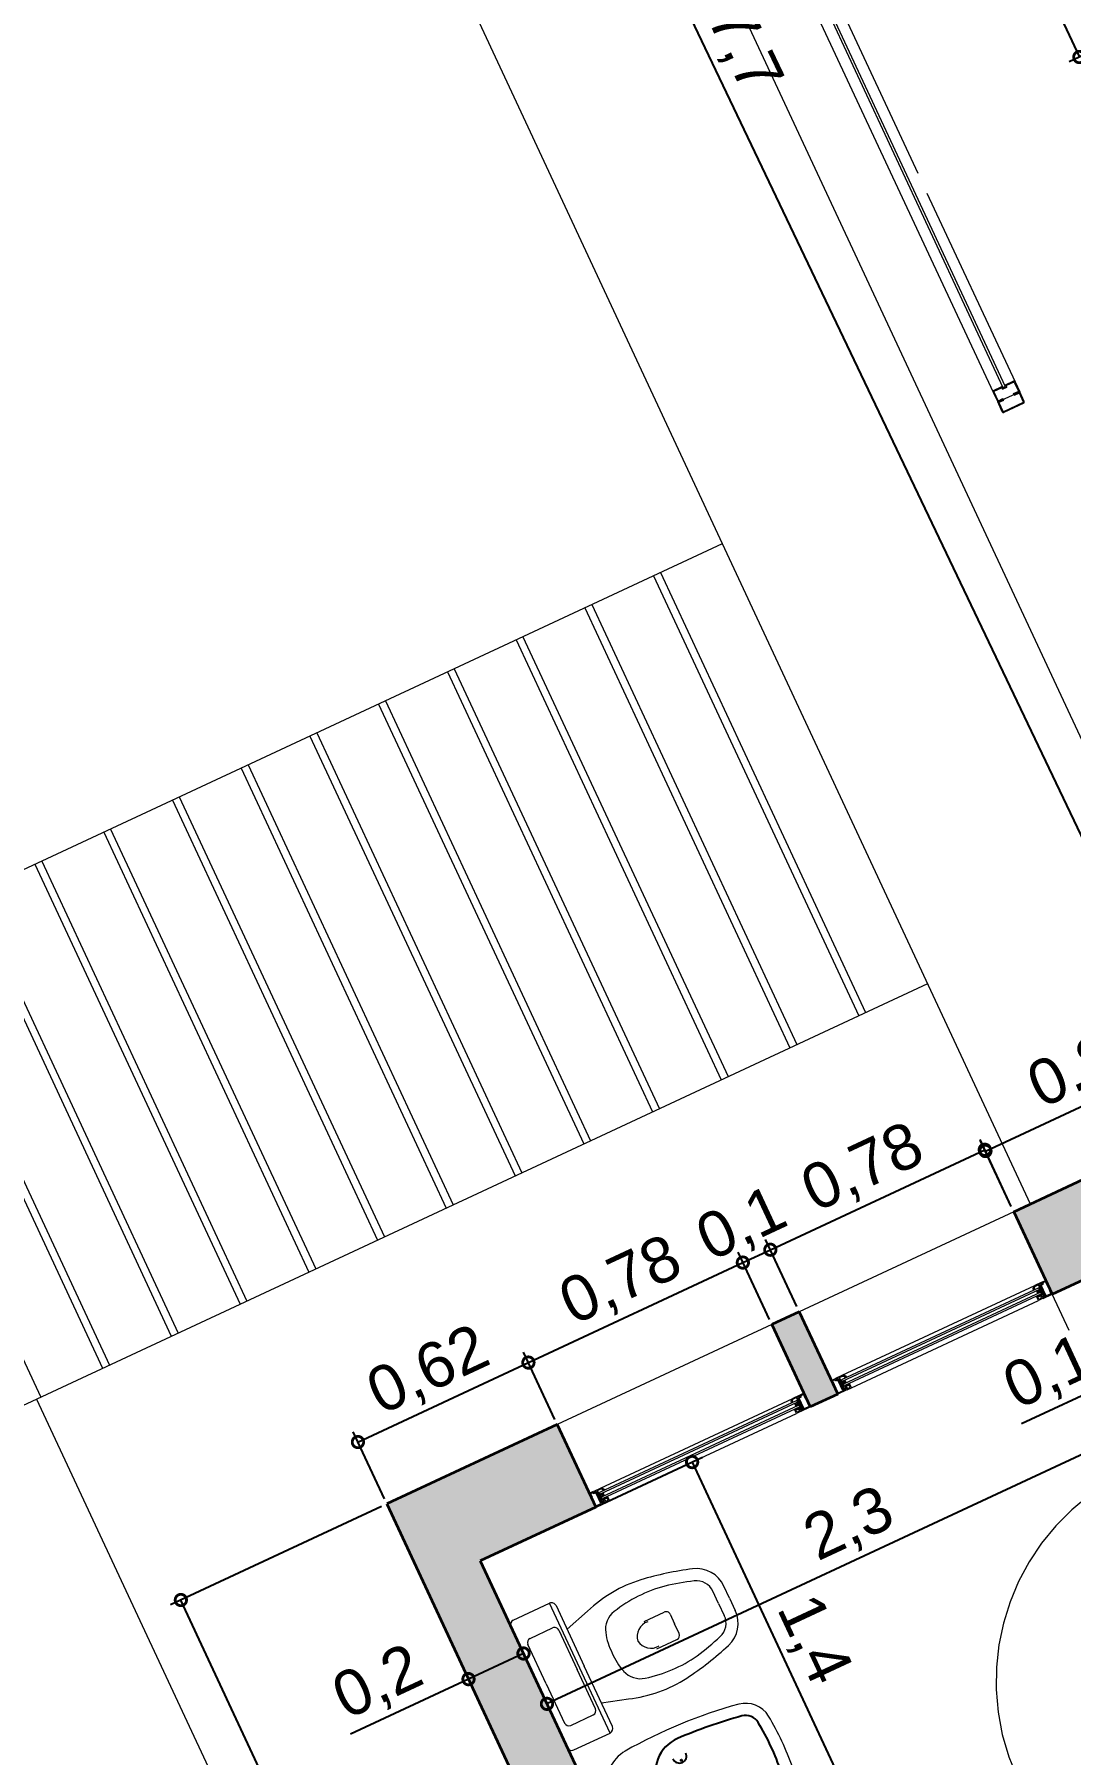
# Model space of a CAD drawing. Header units: millimetres. Extents: x 110427 to 125914, y 76277 to 76441.
# Drawn here: x 114091.35 to 114094.77, y 76329.26 to 76334.93 of the extents above; entities that cross this region are included whole.
import ezdxf

# ---------------------------------------------------------------- set-up
doc = ezdxf.new("R2010")
doc.units = ezdxf.units.MM
doc.linetypes.add('JIS_02_0.7', pattern=[1.35, 0.75, -0.6])
for name, color, linetype, lineweight in [('0.15', 6, 'Continuous', 15), ('04_CIVIL A CONSTRUIR', 250, 'Continuous', 35), ('06_CIVIL VISTAS GRUESA', 244, 'Continuous', 13), ('07_CIVIL VISTAS MEDIA', 143, 'Continuous', 9), ('08_CIVIL VISTAS FINO', 251, 'Continuous', 5), ('09_CIVIL PROYECCIONES', 230, 'JIS_02_0.7', 5), ('11_CARPINTERIA Y MOBILIARIO', 141, 'Continuous', 9), ('12_HATCH', 8, 'Continuous', 9), ('13_COTAS', 8, 'Continuous', 9)]:
    doc.layers.add(name, color=color, linetype=linetype, lineweight=lineweight)
doc.layers.add('DET', color=4, linetype='Continuous')
doc.styles.add('Swis721 BT', font='swiss.ttf')
doc.dimstyles.new('ISO-23', dxfattribs={"dimscale": 0.03, "dimtxt": 5, "dimasz": 2.5, "dimexe": 1.25, "dimexo": 0.625, "dimtad": 1, "dimtxsty": 'Swis721 BT', "dimblk": 'DOTSMALL', "dimcen": 2.5, "dimclrt": 150, "dimadec": 0, "dimazin": 0, "dimtfac": 1, "dimtmove": 0, "dimatfit": 3, "dimfxl": 0, "dimarcsym": 0})

# ---------------------------------------------------------------- blocks, each defined once
blk = doc.blocks.new('VERILDVS')
for p, q in [((0, 0), (-0.22, 0)), ((0, 0), (0.22, 0)), ((-0.236, -0.016), (-0.236, -0.148)), ((-0.1583, -0.041), (-0.1583, -0.1228)), ((0, -0.0259), (-0.1432, -0.0259)), ((0, -0.0259), (0.1432, -0.0259)), ((0.1583, -0.041), (0.1583, -0.1228)), ((0.236, -0.016), (0.236, -0.148)), ((-0.236, -0.148), (0.236, -0.148)), ((-0.22, -0.164), (0, -0.164)), ((-0.1339, -0.164), (-0.1597, -0.2505)), ((-0.1432, -0.1379), (0, -0.1379)), ((0.1432, -0.1379), (0, -0.1379)), ((0.22, -0.164), (0, -0.164)), ((0.1339, -0.164), (0.1597, -0.2505)), ((-0.0501, -0.405), (-0.0501, -0.4777)), ((0.0501, -0.405), (0.0501, -0.4777)), ((-0.035, -0.4928), (0, -0.4928)), ((0.035, -0.4928), (0, -0.4928)), ((0, -0.6529), (-0.0442, -0.6529)), ((0, -0.6529), (0.0442, -0.6529)), ((0, -0.6929), (-0.0442, -0.6929)), ((0, -0.6929), (0.0442, -0.6929))]:
    blk.add_line(p, q)
for centre, radius, start, end in [((-0.22, -0.016), 0.016, 90, 180), ((0.22, -0.016), 0.016, 0, 90), ((-0.1432, -0.041), 0.0151, 90, 180), ((0.1432, -0.041), 0.0151, 0, 90), ((-0.22, -0.148), 0.016, 180, 270), ((-0.1432, -0.1228), 0.0151, 180, 270), ((0.1432, -0.1228), 0.0151, 270, 0), ((0.22, -0.148), 0.016, 270, 0), ((0.2634, -0.3928), 0.4463, 161.4079, 187.8214), ((-0.0482, -0.3464), 0.075, 107.0131, 166.8554), ((-0.0094, -0.4733), 0.2077, 87.4196, 107.0131), ((0.0094, -0.4733), 0.2077, 72.9869, 92.5804), ((0.0482, -0.3464), 0.075, 13.1446, 72.9869), ((-0.2634, -0.3928), 0.4463, 352.1786, 18.5921), ((0.3372, -0.4364), 0.4707, 166.8554, 189.7354), ((-0.3372, -0.4364), 0.4707, 350.2646, 13.1446), ((0.0066, -0.4098), 0.051, 97.3933, 186.6229), ((-0.0066, -0.4098), 0.051, 353.3771, 82.6067), ((0.8868, -0.2958), 1.0772, 188.4208, 197.6998), ((-0.8868, -0.2958), 1.0772, 342.3002, 351.5792), ((-0.035, -0.4777), 0.0151, 180, 270), ((0.035, -0.4777), 0.0151, 270, 0), ((0.8868, -0.2958), 1.0372, 192.2582, 197.6998), ((-0.8868, -0.2958), 1.0372, 342.3002, 347.7418), ((-0.0442, -0.5929), 0.1, 197.6998, 270), ((-0.0442, -0.5929), 0.06, 197.6998, 270), ((0.0442, -0.5929), 0.06, 270, 342.3002), ((0.0442, -0.5929), 0.1, 270, 342.3002)]:
    blk.add_arc(centre, radius, start, end)
blk = doc.blocks.new('VERBIDVS')
for p, q in [((-0.0476, -0.1707), (-0.0476, -0.1297)), ((-0.0387, -0.1208), (0.0387, -0.1208)), ((0.0476, -0.1707), (0.0476, -0.1297))]:
    blk.add_line(p, q)
for centre, radius in [((-0.0809, -0.0287), 0.00718), ((0, -0.3754), 0.0126)]:
    blk.add_circle(centre, radius)
for centre, radius, start, end in [((-0.0694, -0.1278), 0.12, 102.7565, 175.4458), ((0, -0.4345), 0.4345, 90, 102.7565), ((0, -0.4345), 0.4345, 77.2435, 90), ((0.0694, -0.1278), 0.12, 4.5542, 77.2435), ((1.4375, -0.2478), 1.6317, 175.4458, 189.6863), ((-0.0387, -0.1297), 0.00889, 90, 180), ((0, -0.176), 0.0217, 158.4179, 21.5821), ((0, -0.176), 0.0131, 142.3897, 37.6103), ((0.0387, -0.1297), 0.00889, 360, 90), ((-1.4375, -0.2478), 1.6317, 350.3137, 4.5542), ((-0.0842, -0.5075), 0.088, 189.6863, 263.9307), ((0.0842, -0.5075), 0.088, 276.0693, 350.3137), ((0, 0.2844), 0.8844, 263.9307, 270), ((0, 0.2844), 0.8844, 270, 276.0693)]:
    blk.add_arc(centre, radius, start, end)
at = {"layer": 'DET'}
for p in [(-0.0337, -0.168), (0.0337, -0.168)]:
    blk.add_line(p, (0, -0.168), dxfattribs=at)
for centre, radius in [((0, -0.042), 0.017), ((-0.096, -0.084), 0.017), ((0.096, -0.084), 0.017), ((-0.0835, -0.273), 0.00212), ((0.0835, -0.273), 0.00212)]:
    blk.add_circle(centre, radius, dxfattribs=at)
for centre, radius, start, end in [((-0.0337, -0.288), 0.12, 90, 181.5653), ((0.0337, -0.288), 0.12, 358.4347, 90), ((-0.0989, -0.273), 0.0233, 270, 90), ((0.0989, -0.273), 0.0233, 90, 270), ((1.4375, -0.2478), 1.5917, 181.5653, 189.6863), ((-1.4375, -0.2478), 1.5917, 350.3137, 358.4347), ((-0.0842, -0.5075), 0.048, 189.6863, 263.9307), ((0, 0.2844), 0.8444, 263.9307, 270), ((0, 0.2844), 0.8444, 270, 276.0693), ((0.0842, -0.5075), 0.048, 276.0693, 350.3137)]:
    blk.add_arc(centre, radius, start, end, dxfattribs=at)
blk = doc.blocks.new('ventiluz planta')
for p, q in [((618.0704, 1113.0999), (618.0704, 1113.0849)), ((618.0854, 1113.0999), (618.0704, 1113.0999)), ((618.0704, 1113.0849), (618.0754, 1113.0849)), ((618.0704, 1113.0829), (618.0734, 1113.0829)), ((618.0704, 1113.0829), (618.0704, 1113.0599)), ((618.0734, 1113.0879), (618.0734, 1113.0969)), ((618.0734, 1113.0969), (618.0854, 1113.0969)), ((618.0784, 1113.0879), (618.0734, 1113.0879)), ((618.0734, 1113.0829), (618.0734, 1113.0749)), ((618.0734, 1113.0749), (618.1154, 1113.0749)), ((618.1124, 1113.0719), (618.0734, 1113.0719)), ((618.0734, 1113.0719), (618.0734, 1113.0599)), ((618.0754, 1113.0849), (618.0754, 1113.0769)), ((618.0754, 1113.0769), (618.1174, 1113.0769)), ((618.0784, 1113.0799), (618.0784, 1113.0879)), ((618.1174, 1113.0799), (618.0784, 1113.0799)), ((618.0824, 1112.3509), (618.0824, 1113.0689)), ((618.1049, 1113.0689), (618.0824, 1113.0689)), ((618.0854, 1113.0969), (618.0854, 1113.0999)), ((618.0884, 1112.3509), (618.0884, 1113.0689)), ((618.0989, 1113.0584), (618.0884, 1113.0689)), ((618.0884, 1113.0584), (618.0989, 1113.0689)), ((618.0989, 1112.3509), (618.0989, 1113.0689)), ((618.1049, 1112.3509), (618.1049, 1113.0689)), ((618.1204, 1113.0999), (618.1054, 1113.0999)), ((618.1054, 1113.0999), (618.1054, 1113.0969)), ((618.1054, 1113.0969), (618.1174, 1113.0969)), ((618.1069, 1113.0499), (618.1069, 1113.0689)), ((618.1099, 1113.0689), (618.1069, 1113.0689)), ((618.1099, 1113.0529), (618.1099, 1113.0689)), ((618.1124, 1113.0719), (618.1124, 1113.0619)), ((618.1154, 1113.0749), (618.1154, 1113.0649)), ((618.1154, 1113.0649), (618.1204, 1113.0649)), ((618.1174, 1113.0969), (618.1174, 1113.0799)), ((618.1174, 1113.0769), (618.1174, 1113.0669)), ((618.1174, 1113.0669), (618.1204, 1113.0669)), ((618.1204, 1113.0669), (618.1204, 1113.0999)), ((618.1204, 1113.0649), (618.1204, 1113.0499)), ((618.0704, 1113.0599), (618.0704, 1112.3599)), ((618.0804, 1113.0549), (618.0784, 1113.0549)), ((618.0804, 1113.0499), (618.0804, 1113.0549)), ((618.0989, 1113.0584), (618.0884, 1113.0584)), ((618.1204, 1113.0499), (618.1069, 1113.0499)), ((618.1174, 1113.0529), (618.1099, 1113.0529)), ((618.1124, 1113.0619), (618.1174, 1113.0619)), ((618.1174, 1113.0619), (618.1174, 1113.0529)), ((618.1204, 1113.0499), (618.1204, 1112.3699)), ((618.0704, 1112.3369), (618.0704, 1112.3599)), ((618.0704, 1112.3369), (618.0734, 1112.3369)), ((618.0704, 1112.3199), (618.0704, 1112.3349)), ((618.0704, 1112.3349), (618.0754, 1112.3349)), ((618.0734, 1112.3479), (618.0734, 1112.3599)), ((618.1124, 1112.3479), (618.0734, 1112.3479)), ((618.0734, 1112.3369), (618.0734, 1112.3449)), ((618.0734, 1112.3449), (618.1154, 1112.3449)), ((618.0784, 1112.3319), (618.0734, 1112.3319)), ((618.0734, 1112.3319), (618.0734, 1112.3229)), ((618.0754, 1112.3349), (618.0754, 1112.3429)), ((618.0754, 1112.3429), (618.1174, 1112.3429)), ((618.0804, 1112.3649), (618.0784, 1112.3649)), ((618.1174, 1112.3399), (618.0784, 1112.3399)), ((618.0784, 1112.3399), (618.0784, 1112.3319)), ((618.0804, 1112.3699), (618.0804, 1112.3649)), ((618.1049, 1112.3509), (618.0824, 1112.3509)), ((618.0989, 1112.3614), (618.0884, 1112.3614)), ((618.0989, 1112.3614), (618.0884, 1112.3509)), ((618.0884, 1112.3614), (618.0989, 1112.3509)), ((618.1204, 1112.3699), (618.1069, 1112.3699)), ((618.1069, 1112.3699), (618.1069, 1112.3509)), ((618.1099, 1112.3509), (618.1069, 1112.3509)), ((618.1174, 1112.3669), (618.1099, 1112.3669)), ((618.1099, 1112.3669), (618.1099, 1112.3509)), ((618.1124, 1112.3479), (618.1124, 1112.3579)), ((618.1124, 1112.3579), (618.1174, 1112.3579)), ((618.1154, 1112.3449), (618.1154, 1112.3549)), ((618.1154, 1112.3549), (618.1204, 1112.3549)), ((618.1174, 1112.3579), (618.1174, 1112.3669)), ((618.1174, 1112.3429), (618.1174, 1112.3529)), ((618.1174, 1112.3529), (618.1204, 1112.3529)), ((618.1174, 1112.3229), (618.1174, 1112.3399)), ((618.1204, 1112.3549), (618.1204, 1112.3699)), ((618.1204, 1112.3529), (618.1204, 1112.3199)), ((618.0854, 1112.3199), (618.0704, 1112.3199)), ((618.0734, 1112.3229), (618.0854, 1112.3229)), ((618.0854, 1112.3229), (618.0854, 1112.3199)), ((618.1054, 1112.3199), (618.1054, 1112.3229)), ((618.1054, 1112.3229), (618.1174, 1112.3229)), ((618.1204, 1112.3199), (618.1054, 1112.3199))]:
    blk.add_line(p, q)
for centre, radius, start, end in [((618.0818, 1113.0613), 0.0115, 187.0629, 262.9371), ((618.0784, 1113.0599), 0.005, 180, 270), ((618.0818, 1112.3584), 0.0115, 97.0629, 172.9371), ((618.0784, 1112.3599), 0.005, 90, 180)]:
    blk.add_arc(centre, radius, start, end)
blk = doc.blocks.new('_DotSmall')
at = {"color": 0, "linetype": 'ByBlock', "const_width": 0.5}
blk.add_lwpolyline([(-0.0625, 0, 1), (0.0625, 0, 1)], format="xyb", close=True, dxfattribs=at)
blk = doc.blocks.new('*D556')
at = {"layer": '13_COTAS', "color": 0, "lineweight": -2}
for p, q in [((114095.3847, 76330.2103), (114095.1761, 76330.6577)), ((114095.122, 76330.4187), (114095.0401, 76330.5943)), ((114095.1919, 76330.6237), (114095.056, 76330.5603)), ((114095.056, 76330.5603), (114094.6049, 76330.35))]:
    blk.add_line(p, q, dxfattribs=at)
at = {"layer": 'Defpoints', "color": 0}
for p in [(114095.056, 76330.5603), (114095.13, 76330.4017), (114095.3926, 76330.1933)]:
    blk.add_point(p, dxfattribs=at)
at = {"layer": '13_COTAS', "color": 0, "lineweight": -2, "xscale": 0.075, "yscale": 0.075, "zscale": 0.075}
for p, rotation in [((114095.1919, 76330.6237), 24.99999753929723), ((114095.056, 76330.5603), 204.9999975392973)]:
    blk.add_blockref('_DotSmall', p, dxfattribs=dict(at, rotation=rotation))
at = {"layer": '13_COTAS', "color": 150, "insert": (114094.7503, 76330.5382), "char_height": 0.15, "attachment_point": 5, "rotation": 25, "style": 'Swis721 BT'}
blk.add_mtext('0,15', dxfattribs=at)
blk = doc.blocks.new('*D528')
at = {"layer": '13_COTAS', "color": 0, "lineweight": -2}
for p, q in [((114095.13, 76330.4017), (114093.0409, 76329.4275)), ((114095.1379, 76330.3847), (114095.1458, 76330.3677)), ((114093.0362, 76329.4377), (114093.0251, 76329.4615))]:
    blk.add_line(p, q, dxfattribs=at)
at = {"layer": 'Defpoints', "color": 0}
for p in [(114095.13, 76330.4017), (114093.0409, 76329.4275), (114093.0441, 76329.4208)]:
    blk.add_point(p, dxfattribs=at)
at = {"layer": '13_COTAS', "color": 0, "lineweight": -2, "xscale": 0.075, "yscale": 0.075, "zscale": 0.075}
for p, rotation in [((114095.13, 76330.4017), 24.99999753929723), ((114093.0409, 76329.4275), 204.9999975392973)]:
    blk.add_blockref('_DotSmall', p, dxfattribs=dict(at, rotation=rotation))
at = {"layer": '13_COTAS', "color": 150, "insert": (114094.0393, 76330.0135), "char_height": 0.15, "attachment_point": 5, "rotation": 25, "style": 'Swis721 BT'}
blk.add_mtext('2,3', dxfattribs=at)
blk = doc.blocks.new('*D557')
at = {"layer": '13_COTAS', "color": 0, "lineweight": -2}
for p, q in [((114092.9635, 76329.5935), (114092.7823, 76329.509)), ((114093.0362, 76329.4377), (114092.9477, 76329.6275)), ((114092.8549, 76329.3532), (114092.7664, 76329.543)), ((114092.7823, 76329.509), (114092.3933, 76329.3276))]:
    blk.add_line(p, q, dxfattribs=at)
at = {"layer": 'Defpoints', "color": 0}
for p in [(114092.7823, 76329.509), (114093.0441, 76329.4208), (114092.8628, 76329.3362)]:
    blk.add_point(p, dxfattribs=at)
at = {"layer": '13_COTAS', "color": 0, "lineweight": -2, "xscale": 0.075, "yscale": 0.075, "zscale": 0.075}
for p, rotation in [((114092.9635, 76329.5935), 24.99999753929723), ((114092.7823, 76329.509), 204.9999975392973)]:
    blk.add_blockref('_DotSmall', p, dxfattribs=dict(at, rotation=rotation))
at = {"layer": '13_COTAS', "color": 150, "insert": (114092.4866, 76329.4915), "char_height": 0.15, "attachment_point": 5, "rotation": 25, "style": 'Swis721 BT'}
blk.add_mtext('0,2', dxfattribs=at)
blk = doc.blocks.new('*D594')
at = {"layer": '06_CIVIL VISTAS GRUESA', "color": 0, "lineweight": -2}
for p, q in [((114092.4961, 76330.0784), (114091.8003, 76329.7539)), ((114093.7784, 76325.6008), (114091.8343, 76329.7698)), ((114094.4401, 76325.9093), (114093.7444, 76325.5849))]:
    blk.add_line(p, q, dxfattribs=at)
at = {"layer": 'Defpoints', "color": 0}
for p in [(114092.5131, 76330.0863), (114091.8343, 76329.7698), (114094.4571, 76325.9173)]:
    blk.add_point(p, dxfattribs=at)
at = {"layer": '06_CIVIL VISTAS GRUESA', "color": 0, "lineweight": -2, "xscale": 0.075, "yscale": 0.075, "zscale": 0.075}
for p, rotation in [((114091.8343, 76329.7698), 114.9999999994725), ((114093.7784, 76325.6008), 294.9999999994725)]:
    blk.add_blockref('_DotSmall', p, dxfattribs=dict(at, rotation=rotation))
at = {"layer": '06_CIVIL VISTAS GRUESA', "color": 150, "insert": (114092.9053, 76327.7314), "char_height": 0.15, "attachment_point": 5, "rotation": 295, "style": 'Swis721 BT'}
blk.add_mtext('4,6', dxfattribs=at)
blk = doc.blocks.new('*D595')
at = {"layer": '06_CIVIL VISTAS GRUESA', "color": 0, "lineweight": -2}
for p, q in [((114092.4179, 76330.2905), (114092.9798, 76330.5525)), ((114093.0671, 76330.3653), (114092.9639, 76330.5865)), ((114092.5051, 76330.1033), (114092.402, 76330.3245))]:
    blk.add_line(p, q, dxfattribs=at)
at = {"layer": 'Defpoints', "color": 0}
for p in [(114092.9798, 76330.5525), (114093.075, 76330.3483), (114092.5131, 76330.0863)]:
    blk.add_point(p, dxfattribs=at)
at = {"layer": '06_CIVIL VISTAS GRUESA', "color": 0, "lineweight": -2, "xscale": 0.075, "yscale": 0.075, "zscale": 0.075}
for p, rotation in [((114092.9798, 76330.5525), 24.99999999467244), ((114092.4179, 76330.2905), 204.9999999946724)]:
    blk.add_blockref('_DotSmall', p, dxfattribs=dict(at, rotation=rotation))
at = {"layer": '06_CIVIL VISTAS GRUESA', "color": 150, "insert": (114092.6527, 76330.5204), "char_height": 0.15, "attachment_point": 5, "rotation": 25, "style": 'Swis721 BT'}
blk.add_mtext('0,62', dxfattribs=at)
blk = doc.blocks.new('*D596')
at = {"layer": '06_CIVIL VISTAS GRUESA', "color": 0, "lineweight": -2}
for p, q in [((114092.9798, 76330.5525), (114093.6867, 76330.8821)), ((114093.774, 76330.6949), (114093.6708, 76330.9161)), ((114093.0671, 76330.3653), (114092.9639, 76330.5865))]:
    blk.add_line(p, q, dxfattribs=at)
at = {"layer": 'Defpoints', "color": 0}
for p in [(114093.6867, 76330.8821), (114093.7819, 76330.6779), (114093.075, 76330.3483)]:
    blk.add_point(p, dxfattribs=at)
at = {"layer": '06_CIVIL VISTAS GRUESA', "color": 0, "lineweight": -2, "xscale": 0.075, "yscale": 0.075, "zscale": 0.075}
for p, rotation in [((114093.6867, 76330.8821), 25.00000000500865), ((114092.9798, 76330.5525), 205.0000000050086)]:
    blk.add_blockref('_DotSmall', p, dxfattribs=dict(at, rotation=rotation))
at = {"layer": '06_CIVIL VISTAS GRUESA', "color": 150, "insert": (114093.2871, 76330.8163), "char_height": 0.15, "attachment_point": 5, "rotation": 25, "style": 'Swis721 BT'}
blk.add_mtext('0,78', dxfattribs=at)
blk = doc.blocks.new('*D597')
at = {"layer": '06_CIVIL VISTAS GRUESA', "color": 0, "lineweight": -2}
for p, q in [((114093.8646, 76330.7372), (114093.7615, 76330.9584)), ((114093.774, 76330.6949), (114093.6708, 76330.9161)), ((114093.6867, 76330.8821), (114093.7773, 76330.9244))]:
    blk.add_line(p, q, dxfattribs=at)
at = {"layer": 'Defpoints', "color": 0}
for p in [(114093.7773, 76330.9244), (114093.8725, 76330.7202), (114093.7819, 76330.6779)]:
    blk.add_point(p, dxfattribs=at)
at = {"layer": '06_CIVIL VISTAS GRUESA', "color": 0, "lineweight": -2, "xscale": 0.075, "yscale": 0.075, "zscale": 0.075}
for p, rotation in [((114093.7773, 76330.9244), 25.00000002820709), ((114093.6867, 76330.8821), 205.0000000282071)]:
    blk.add_blockref('_DotSmall', p, dxfattribs=dict(at, rotation=rotation))
at = {"layer": '06_CIVIL VISTAS GRUESA', "color": 150, "insert": (114093.6859, 76331.0022), "char_height": 0.15, "attachment_point": 5, "rotation": 25, "style": 'Swis721 BT'}
blk.add_mtext('0,1', dxfattribs=at)
blk = doc.blocks.new('*D598')
at = {"layer": '06_CIVIL VISTAS GRUESA', "color": 0, "lineweight": -2}
for p, q in [((114094.5715, 76331.0668), (114094.4684, 76331.288)), ((114093.7773, 76330.9244), (114094.4842, 76331.254)), ((114093.8646, 76330.7372), (114093.7615, 76330.9584))]:
    blk.add_line(p, q, dxfattribs=at)
at = {"layer": 'Defpoints', "color": 0}
for p in [(114094.4842, 76331.254), (114094.5794, 76331.0499), (114093.8725, 76330.7202)]:
    blk.add_point(p, dxfattribs=at)
at = {"layer": '06_CIVIL VISTAS GRUESA', "color": 0, "lineweight": -2, "xscale": 0.075, "yscale": 0.075, "zscale": 0.075}
for p, rotation in [((114094.4842, 76331.254), 24.99999999751956), ((114093.7773, 76330.9244), 204.9999999975196)]:
    blk.add_blockref('_DotSmall', p, dxfattribs=dict(at, rotation=rotation))
at = {"layer": '06_CIVIL VISTAS GRUESA', "color": 150, "insert": (114094.0846, 76331.1882), "char_height": 0.15, "attachment_point": 5, "rotation": 25, "style": 'Swis721 BT'}
blk.add_mtext('0,78', dxfattribs=at)
blk = doc.blocks.new('*D599')
at = {"layer": '06_CIVIL VISTAS GRUESA', "color": 0, "lineweight": -2}
for p, q in [((114094.4862, 76331.2498), (114095.2656, 76331.6132)), ((114095.3509, 76331.4303), (114095.2498, 76331.6472)), ((114094.5715, 76331.0668), (114094.4704, 76331.2838))]:
    blk.add_line(p, q, dxfattribs=at)
at = {"layer": 'Defpoints', "color": 0}
for p in [(114095.2656, 76331.6132), (114095.3589, 76331.4133), (114094.5794, 76331.0499)]:
    blk.add_point(p, dxfattribs=at)
at = {"layer": '06_CIVIL VISTAS GRUESA', "color": 0, "lineweight": -2, "xscale": 0.075, "yscale": 0.075, "zscale": 0.075}
for p, rotation in [((114095.2656, 76331.6132), 25.00000000018475), ((114094.4862, 76331.2498), 205.0000000001848)]:
    blk.add_blockref('_DotSmall', p, dxfattribs=dict(at, rotation=rotation))
at = {"layer": '06_CIVIL VISTAS GRUESA', "color": 150, "insert": (114094.8298, 76331.5305), "char_height": 0.15, "attachment_point": 5, "rotation": 25, "style": 'Swis721 BT'}
blk.add_mtext('0,86', dxfattribs=at)
blk = doc.blocks.new('*D649')
at = {"layer": '13_COTAS', "color": 0, "lineweight": -2}
for p, q in [((114093.7127, 76340.3413), (114092.4674, 76339.7606)), ((114092.5014, 76339.7765), (114094.7959, 76334.8559)), ((114096.0072, 76335.4207), (114094.7619, 76334.84))]:
    blk.add_line(p, q, dxfattribs=at)
at = {"layer": 'Defpoints', "color": 0}
for p in [(114093.7297, 76340.3492), (114096.0242, 76335.4286), (114094.7959, 76334.8559)]:
    blk.add_point(p, dxfattribs=at)
at = {"layer": '13_COTAS', "color": 0, "lineweight": -2, "xscale": 0.075, "yscale": 0.075, "zscale": 0.075}
for p, rotation in [((114092.5014, 76339.7765), 114.9999999980233), ((114094.7959, 76334.8559), 294.9999999980233)]:
    blk.add_blockref('_DotSmall', p, dxfattribs=dict(at, rotation=rotation))
at = {"layer": '13_COTAS', "color": 150, "insert": (114093.7476, 76337.3623), "char_height": 0.15, "attachment_point": 5, "rotation": 295, "style": 'Swis721 BT'}
blk.add_mtext('5,43', dxfattribs=at)
blk = doc.blocks.new('*D667')
at = {"layer": '13_COTAS', "color": 0, "lineweight": -2}
for p, q in [((114092.8381, 76329.9068), (114093.5534, 76330.2404)), ((114093.5194, 76330.2245), (114094.1111, 76328.9557)), ((114093.4298, 76328.638), (114094.145, 76328.9715))]:
    blk.add_line(p, q, dxfattribs=at)
at = {"layer": 'Defpoints', "color": 0}
for p in [(114092.8211, 76329.8989), (114094.1111, 76328.9557), (114093.4128, 76328.6301)]:
    blk.add_point(p, dxfattribs=at)
at = {"layer": '13_COTAS', "color": 0, "lineweight": -2, "xscale": 0.075, "yscale": 0.075, "zscale": 0.075}
for p, rotation in [((114093.5194, 76330.2245), 115.0000000022658), ((114094.1111, 76328.9557), 295.0000000022658)]:
    blk.add_blockref('_DotSmall', p, dxfattribs=dict(at, rotation=rotation))
at = {"layer": '13_COTAS', "color": 150, "insert": (114093.9142, 76329.6363), "char_height": 0.15, "attachment_point": 5, "rotation": 295, "style": 'Swis721 BT'}
blk.add_mtext('1,4', dxfattribs=at)
blk = doc.blocks.new('*D791')
at = {"layer": '06_CIVIL VISTAS GRUESA', "color": 0, "lineweight": -2}
for p, q in [((114092.2237, 76338.4472), (114091.8945, 76338.2901)), ((114091.9284, 76338.3062), (114095.246, 76331.3572)), ((114095.5413, 76331.4982), (114095.2122, 76331.3411))]:
    blk.add_line(p, q, dxfattribs=at)
at = {"layer": 'Defpoints', "color": 0}
for p in [(114092.2406, 76338.4553), (114095.5583, 76331.5063), (114095.246, 76331.3572)]:
    blk.add_point(p, dxfattribs=at)
at = {"layer": '06_CIVIL VISTAS GRUESA', "color": 0, "lineweight": -2, "xscale": 0.075, "yscale": 0.075, "zscale": 0.075}
for p, rotation in [((114091.9284, 76338.3062), 115.5211160539891), ((114095.246, 76331.3572), 295.5211160539891)]:
    blk.add_blockref('_DotSmall', p, dxfattribs=dict(at, rotation=rotation))
at = {"layer": '06_CIVIL VISTAS GRUESA', "color": 150, "insert": (114093.6857, 76334.8788), "char_height": 0.15, "attachment_point": 5, "rotation": 295.5211, "style": 'Swis721 BT'}
blk.add_mtext('7,7', dxfattribs=at)

msp = doc.modelspace()

# ---------------------------------------------------------------- hatches: boundary and pattern name
at = {"layer": '12_HATCH'}
h = msp.add_hatch(color=1, dxfattribs=at)
h.dxf.hatch_style = 1
h.paths.add_polyline_path([(114094.9193, 76331.2083), (114095.0461, 76330.9364), (114096.7318, 76331.7225), (114096.605, 76331.9944)])
h.paths.add_polyline_path([(114095.7392, 76329.4501), (114094.9193, 76331.2083), (114094.5794, 76331.0499), (114094.7062, 76330.778), (114094.9011, 76330.8688), (114095.4928, 76329.6), (114095.2979, 76329.5091), (114095.3655, 76329.3641), (114095.5604, 76329.455), (114095.9619, 76328.594), (114096.1069, 76328.6616), (114095.8068, 76329.3051), (114097.5632, 76330.1241), (114098.6572, 76330.6342), (114098.9107, 76330.0904), (114098.947, 76330.1073), (114098.7188, 76330.5966), (114098.7913, 76330.6305), (114099.0195, 76330.1412), (114099.0557, 76330.1581), (114098.5414, 76331.2611), (114098.3963, 76331.1935), (114098.5895, 76330.7792), (114097.4216, 76330.2346), (114097.067, 76331.0038), (114096.922, 76330.9362), (114097.2799, 76330.1685)])
h = msp.add_hatch(color=1, dxfattribs=at)
h.dxf.hatch_style = 1
h.paths.add_polyline_path([(114093.2018, 76330.0764), (114093.075, 76330.3483), (114092.5131, 76330.0863), (114094.4571, 76325.9173), (114095.6988, 76326.4963), (114095.572, 76326.7681), (114095.504, 76326.7365), (114095.2504, 76327.2802), (114095.1598, 76327.238), (114095.4134, 76326.6942), (114094.5116, 76326.2737), (114093.4804, 76328.4851), (114094.6468, 76329.029), (114094.5792, 76329.174), (114093.4128, 76328.6301), (114092.8211, 76329.8989)])
h.paths.add_polyline_path([(114093.7819, 76330.6779), (114093.9087, 76330.4061), (114093.9993, 76330.4483), (114093.8725, 76330.7202)])

# ---------------------------------------------------------------- linework, layer by layer
at = {"layer": '0.15'}
for p, q in [((114091.4284, 76337.9493), (114094.6338, 76331.0752)), ((114093.619, 76333.2515), (114084.3472, 76328.928)), ((114093.3924, 76333.1458), (114094.0686, 76331.6958)), ((114093.4151, 76333.1564), (114094.0913, 76331.7063)), ((114093.1659, 76333.0402), (114093.842, 76331.5901)), ((114093.1885, 76333.0508), (114093.8647, 76331.6007)), ((114092.9393, 76332.9345), (114093.6155, 76331.4844)), ((114092.9619, 76332.9451), (114093.6381, 76331.495)), ((114092.7127, 76332.8289), (114093.3889, 76331.3788)), ((114092.7354, 76332.8394), (114093.4115, 76331.3894)), ((114092.4861, 76332.7232), (114093.1623, 76331.2731)), ((114092.5088, 76332.7338), (114093.185, 76331.2837)), ((114092.2595, 76332.6176), (114092.9357, 76331.1675)), ((114092.2822, 76332.6281), (114092.9584, 76331.178)), ((114092.0556, 76332.5225), (114092.7318, 76331.0724)), ((114092.033, 76332.5119), (114092.7092, 76331.0618)), ((114091.8064, 76332.4063), (114092.4826, 76330.9562)), ((114091.829, 76332.4168), (114092.5052, 76330.9667)), ((114091.5798, 76332.3006), (114092.256, 76330.8505)), ((114091.6025, 76332.3112), (114092.2787, 76330.8611)), ((114091.3532, 76332.195), (114092.0294, 76330.7449)), ((114091.3759, 76332.2055), (114092.0521, 76330.7554)), ((114091.1267, 76332.0893), (114091.8028, 76330.6392)), ((114091.1493, 76332.0999), (114091.8255, 76330.6498)), ((114090.9001, 76331.9836), (114091.5763, 76330.5336)), ((114090.9227, 76331.9942), (114091.5989, 76330.5441)), ((114090.6962, 76331.8886), (114091.3724, 76330.4385)), ((114094.2952, 76331.8014), (114084.8297, 76327.3876)), ((114091.3588, 76330.4321), (114093.9795, 76324.8119))]:
    msp.add_line(p, q, dxfattribs=at)
at = {"layer": '04_CIVIL A CONSTRUIR'}
for p, q in [((114094.5794, 76331.0499), (114094.9193, 76331.2083)), ((114094.5794, 76331.0499), (114094.7062, 76330.778)), ((114094.7062, 76330.778), (114094.9011, 76330.8688)), ((114093.8725, 76330.7202), (114093.7819, 76330.6779)), ((114093.8725, 76330.7202), (114093.9993, 76330.4483)), ((114093.7819, 76330.6779), (114093.9087, 76330.4061)), ((114093.9993, 76330.4483), (114093.9087, 76330.4061)), ((114093.075, 76330.3483), (114092.5131, 76330.0863)), ((114093.075, 76330.3483), (114093.2018, 76330.0764)), ((114092.5131, 76330.0863), (114094.4571, 76325.9173)), ((114092.5131, 76330.0863), (114094.4571, 76325.9173)), ((114093.2018, 76330.0764), (114092.8211, 76329.8989)), ((114092.8211, 76329.8989), (114093.4128, 76328.6301))]:
    msp.add_line(p, q, dxfattribs=at)
at = {"layer": '07_CIVIL VISTAS MEDIA'}
for p, q in [((114093.8065, 76335.2628), (114094.5114, 76333.7514)), ((114093.8392, 76335.278), (114094.544, 76333.7666)), ((114093.8465, 76335.2814), (114094.5512, 76333.77)), ((114093.8791, 76335.2966), (114094.2631, 76334.4729)), ((114094.2936, 76334.4077), (114094.5839, 76333.7852)), ((114094.5133, 76333.7567), (114094.5406, 76333.7694)), ((114094.5436, 76333.7654), (114094.5419, 76333.7689)), ((114094.5421, 76333.7614), (114094.5564, 76333.7681)), ((114094.5436, 76333.7654), (114094.5524, 76333.7695)), ((114094.544, 76333.7666), (114094.5512, 76333.77)), ((114094.5508, 76333.7731), (114094.5524, 76333.7695)), ((114094.5785, 76333.7871), (114094.5512, 76333.7744)), ((114094.5547, 76333.7716), (114094.5564, 76333.7681)), ((114094.5798, 76333.7844), (114094.5552, 76333.7729)), ((114094.5812, 76333.7839), (114094.5947, 76333.7549)), ((114094.5839, 76333.7852), (114094.5991, 76333.7526)), ((114094.5114, 76333.7514), (114094.5266, 76333.7188)), ((114094.5141, 76333.7526), (114094.5276, 76333.7236)), ((114094.5145, 76333.754), (114094.5392, 76333.7654)), ((114094.5266, 76333.7188), (114094.5991, 76333.7526)), ((114094.5418, 76333.6861), (114094.5266, 76333.7188)), ((114094.5289, 76333.7231), (114094.5438, 76333.7301)), ((114094.5445, 76333.6874), (114094.531, 76333.7164)), ((114094.5314, 76333.7177), (114094.5464, 76333.7247)), ((114094.5421, 76333.7614), (114094.5405, 76333.765)), ((114094.5451, 76333.7274), (114094.5438, 76333.7301)), ((114094.5451, 76333.7274), (114094.5464, 76333.7247)), ((114094.6111, 76333.7173), (114094.5458, 76333.6869)), ((114094.6123, 76333.7146), (114094.5471, 76333.6842)), ((114094.5793, 76333.7466), (114094.5942, 76333.7536)), ((114094.5806, 76333.7439), (114094.5793, 76333.7466)), ((114094.5806, 76333.7439), (114094.5818, 76333.7412)), ((114094.5818, 76333.7412), (114094.5967, 76333.7482)), ((114094.6116, 76333.7187), (114094.5981, 76333.7477)), ((114094.6143, 76333.7199), (114094.5991, 76333.7526)), ((114094.5794, 76331.0499), (114093.8725, 76330.7202)), ((114094.762, 76330.6583), (114094.7062, 76330.778)), ((114093.7819, 76330.6779), (114093.075, 76330.3483))]:
    msp.add_line(p, q, dxfattribs=at)
at = {"layer": '07_CIVIL VISTAS MEDIA', "extrusion": (-6.93067e-10, 6.55597e-08, 1)}
msp.add_arc((114094.541, 76333.7685, 0.0049), 0.001, 25, 115, dxfattribs=at)
at = {"layer": '07_CIVIL VISTAS MEDIA'}
for centre, radius, start, end in [((114094.5517, 76333.7735), 0.001, 115, 205), ((114094.5556, 76333.772), 0.001, 115, 205), ((114094.5802, 76333.7835), 0.004, 25, 115), ((114094.5802, 76333.7835), 0.001, 25, 115), ((114094.515, 76333.7531), 0.004, 115, 205), ((114094.515, 76333.7531), 0.001, 115, 205), ((114094.5285, 76333.7241), 0.001, 205, 295.1581), ((114094.5319, 76333.7168), 0.001, 114.8419, 205), ((114094.5396, 76333.7645), 0.001, 25, 115), ((114094.5938, 76333.7545), 0.001, 295, 25), ((114094.5971, 76333.7473), 0.001, 25, 115), ((114094.6107, 76333.7182), 0.001, 295, 25), ((114094.6107, 76333.7183), 0.004, 295, 25), ((114094.5454, 76333.6878), 0.004, 205, 295), ((114094.5454, 76333.6878), 0.001, 205, 295)]:
    msp.add_arc(centre, radius, start, end, dxfattribs=at)
at = {"layer": '08_CIVIL VISTAS FINO'}
msp.add_line((114091.938, 76338.7493), (114095.3589, 76331.4133), dxfattribs=at)
at = {"layer": '09_CIVIL PROYECCIONES', "ltscale": 2}
for centre, radius, start, end in [((114095.1261, 76332.5277), 1.2829, 24.9995, 115), ((114095.2843, 76329.5028), 0.763, 115, 205)]:
    msp.add_arc(centre, radius, start, end, dxfattribs=at)

# ---------------------------------------------------------------- block references
at = {"layer": '07_CIVIL VISTAS MEDIA', "xscale": -1, "rotation": 114.9999999999493}
for p in [(114841.5814, 77361.072), (114840.7839, 77360.7001)]:
    msp.add_blockref('ventiluz planta', p, dxfattribs=at)
at = {"layer": '11_CARPINTERIA Y MOBILIARIO', "rotation": 115.0000000001837}
for name, p in [('VERILDVS', (114093.0152, 76329.4827)), ('VERBIDVS', (114093.2718, 76329.0506))]:
    msp.add_blockref(name, p, dxfattribs=at)

# ---------------------------------------------------------------- dimensions: what is measured, and where the dimension line sits
at = {"layer": '06_CIVIL VISTAS GRUESA'}
for p1, p2, distance, picture, middle in [((114092.2406, 76338.4553), (114095.5583, 76331.5063), -0.346, '*D791', (114093.6857, 76334.8788)), ((114094.5794, 76331.0499), (114095.3589, 76331.4133), 0.2206, '*D599', (114094.8298, 76331.5305)), ((114093.8725, 76330.7202), (114094.5794, 76331.0499), 0.2253, '*D598', (114094.0846, 76331.1882)), ((114093.075, 76330.3483), (114093.7819, 76330.6779), 0.2253, '*D596', (114093.2871, 76330.8163)), ((114092.5131, 76330.0863), (114093.075, 76330.3483), 0.2253, '*D595', (114092.6527, 76330.5204)), ((114094.4571, 76325.9173), (114092.5131, 76330.0863), 0.7489, '*D594', (114092.9053, 76327.7314))]:
    dim = msp.add_aligned_dim(p1=p1, p2=p2, distance=distance, dimstyle='ISO-23', override={"dimfxl": 100, "dimarcsym": 2}, dxfattribs=at)
    dim.commit()
    dim.dimension.update_dxf_attribs({"geometry": picture, "text_midpoint": middle})
dim = msp.add_linear_dim(base=(114093.7773, 76330.9244), p1=(114093.7819, 76330.6779), p2=(114093.8725, 76330.7202), angle=25, dimstyle='ISO-23', override={"dimfxl": 100, "dimarcsym": 2}, dxfattribs=at)
dim.commit()
dim.dimension.update_dxf_attribs({"geometry": '*D597', "text_midpoint": (114093.732, 76330.9033), "dimtype": 161})
at = {"layer": '13_COTAS'}
for p1, p2, distance, picture, middle in [((114093.7297, 76340.3492), (114096.0242, 76335.4286), -1.3553, '*D649', (114093.7476, 76337.3623)), ((114092.8211, 76329.8989), (114093.4128, 76328.6301), 0.7705, '*D667', (114093.9142, 76329.6363))]:
    dim = msp.add_aligned_dim(p1=p1, p2=p2, distance=distance, dimstyle='ISO-23', dxfattribs=at)
    dim.commit()
    dim.dimension.update_dxf_attribs({"geometry": picture, "text_midpoint": middle})
for base, p1, p2, picture, middle in [((114095.056, 76330.5603), (114095.3926, 76330.1933), (114095.13, 76330.4017), '*D556', (114094.7965, 76330.4393)), ((114092.7823, 76329.509), (114093.0441, 76329.4208), (114092.8628, 76329.3362), '*D557', (114092.5327, 76329.3926))]:
    dim = msp.add_linear_dim(base=base, p1=p1, p2=p2, angle=205, dimstyle='ISO-23', dxfattribs=at)
    dim.commit()
    dim.dimension.update_dxf_attribs({"geometry": picture, "text_midpoint": middle, "dimtype": 160})
dim = msp.add_linear_dim(base=(114093.04092, 76329.42753), p1=(114095.12996, 76330.40167), p2=(114093.04409, 76329.42075), angle=205, dimstyle='ISO-23', dxfattribs=at)
dim.commit()
dim.dimension.update_dxf_attribs({"geometry": '*D528', "text_midpoint": (114094.0393, 76330.01355)})

doc.saveas('drawing.dxf')
